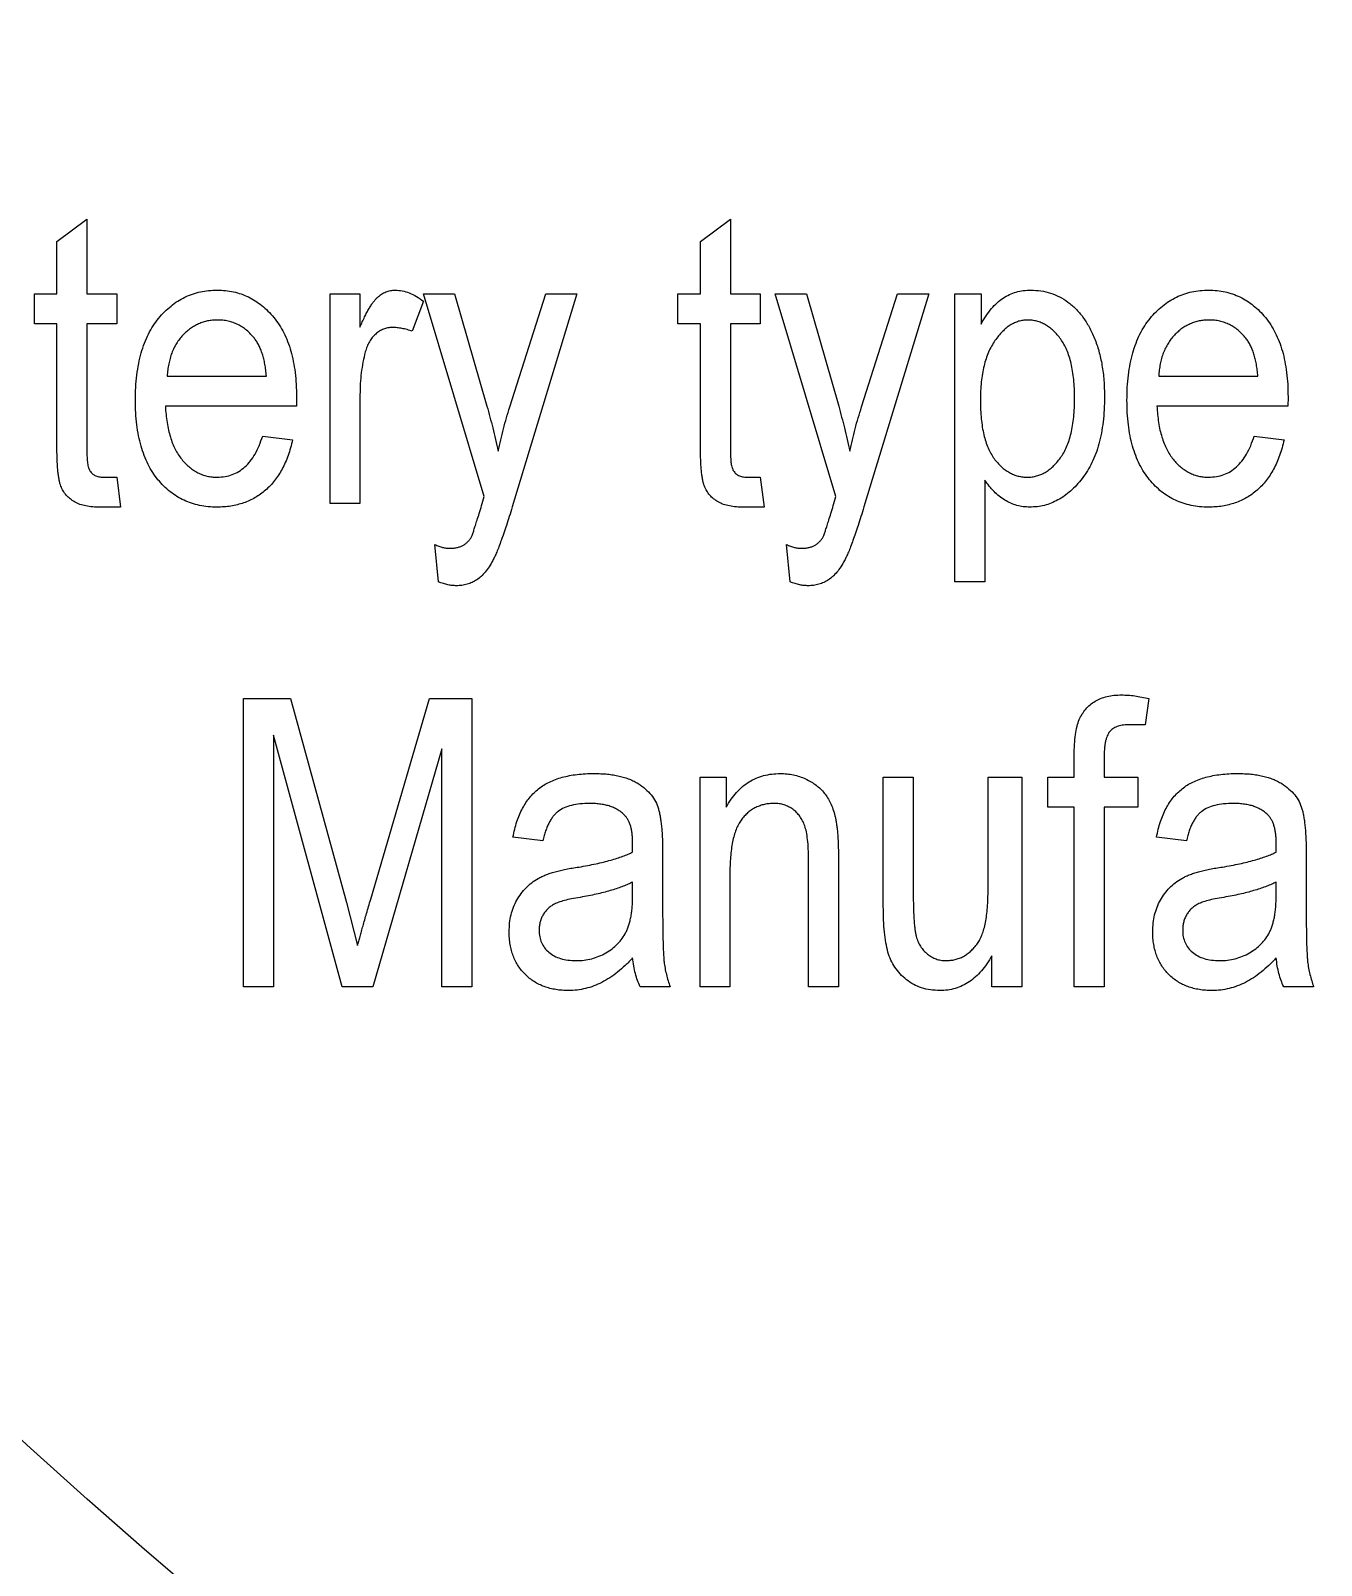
# Model space of a CAD drawing. Header units: millimetres. Extents: x -34 to 34, y -34 to 34.
# Drawn here: x -22.86 to -15.96, y -25.79 to -17.59 of the extents above; entities that cross this region are included whole.
import ezdxf

# ---------------------------------------------------------------- set-up
doc = ezdxf.new("R2010")
doc.units = ezdxf.units.MM

msp = doc.modelspace()

# ---------------------------------------------------------------- linework, layer by layer
at = {"color": 7, "linetype": 'Continuous', "lineweight": 25}
for p, q in [((-22.719, -18.7134), (-22.5589, -18.5934)), ((-22.5589, -18.5934), (-22.5589, -18.9936)), ((-19.2768, -18.7134), (-19.1167, -18.5934)), ((-19.1167, -18.5934), (-19.1167, -18.9936)), ((-22.719, -18.9936), (-22.719, -18.7134)), ((-19.2768, -18.9936), (-19.2768, -18.7134)), ((-22.8391, -19.1537), (-22.8391, -18.9936)), ((-22.8391, -18.9936), (-22.719, -18.9936)), ((-22.5589, -18.9936), (-22.3988, -18.9936)), ((-22.3988, -18.9936), (-22.3988, -19.1537)), ((-21.2581, -20.1143), (-21.2581, -18.9936)), ((-21.2581, -18.9936), (-21.098, -18.9936)), ((-21.098, -18.9936), (-21.098, -19.1725)), ((-20.7578, -19.0336), (-20.8178, -19.1937)), ((-20.4329, -20.0781), (-20.7578, -18.9936)), ((-20.7578, -18.9936), (-20.5914, -18.9936)), ((-20.5914, -18.9936), (-20.4185, -19.5946)), ((-20.2966, -19.5987), (-20.1036, -18.9936)), ((-19.9373, -18.9936), (-20.2834, -20.1334)), ((-20.1036, -18.9936), (-19.9373, -18.9936)), ((-19.3969, -19.1537), (-19.3969, -18.9936)), ((-19.3969, -18.9936), (-19.2768, -18.9936)), ((-19.1167, -18.9936), (-18.9566, -18.9936)), ((-18.9566, -18.9936), (-18.9566, -19.1537)), ((-18.5517, -20.0781), (-18.8766, -18.9936)), ((-18.8766, -18.9936), (-18.7102, -18.9936)), ((-18.7102, -18.9936), (-18.5373, -19.5946)), ((-18.4153, -19.5987), (-18.2224, -18.9936)), ((-18.056, -18.9936), (-18.4022, -20.1334)), ((-18.2224, -18.9936), (-18.056, -18.9936)), ((-17.916, -20.5346), (-17.916, -18.9936)), ((-17.916, -18.9936), (-17.7759, -18.9936)), ((-17.7759, -18.9936), (-17.7759, -19.1553)), ((-22.719, -19.1537), (-22.8391, -19.1537)), ((-22.719, -19.7938), (-22.719, -19.1537)), ((-22.3988, -19.1537), (-22.5589, -19.1537)), ((-22.5589, -19.1537), (-22.5589, -19.8173)), ((-19.2768, -19.1537), (-19.3969, -19.1537)), ((-19.2768, -19.7938), (-19.2768, -19.1537)), ((-18.9566, -19.1537), (-19.1167, -19.1537)), ((-19.1167, -19.1537), (-19.1167, -19.8173)), ((-22.129, -19.4339), (-21.5983, -19.4339)), ((-16.8256, -19.4339), (-16.2949, -19.4339)), ((-21.4382, -19.594), (-22.1387, -19.594)), ((-21.4373, -19.5446), (-21.4382, -19.594)), ((-21.098, -19.5333), (-21.098, -20.1143)), ((-16.1348, -19.594), (-16.8353, -19.594)), ((-16.1339, -19.5446), (-16.1348, -19.594)), ((-21.6183, -19.7541), (-21.4582, -19.7741)), ((-16.3149, -19.7541), (-16.1548, -19.7741)), ((-22.4686, -19.9742), (-22.3988, -19.9742)), ((-22.3988, -19.9742), (-22.3788, -20.1344)), ((-19.0264, -19.9742), (-18.9566, -19.9742)), ((-18.9566, -19.9742), (-18.9366, -20.1344)), ((-17.7559, -19.9893), (-17.7559, -20.5346)), ((-22.3788, -20.1344), (-22.4973, -20.1344)), ((-21.098, -20.1143), (-21.2581, -20.1143)), ((-18.9366, -20.1344), (-19.0551, -20.1344)), ((-20.6777, -20.5346), (-20.6977, -20.3345)), ((-18.7965, -20.5346), (-18.8165, -20.3345)), ((-17.7559, -20.5346), (-17.916, -20.5346)), ((-21.7207, -22.6995), (-21.7207, -21.1585)), ((-21.7207, -21.1585), (-21.4702, -21.1585)), ((-21.4702, -21.1585), (-21.1703, -22.2495)), ((-21.0405, -22.2308), (-20.7266, -21.1585)), ((-20.7266, -21.1585), (-20.4999, -21.1585)), ((-20.4999, -21.1585), (-20.4999, -22.6995)), ((-16.8775, -21.1585), (-16.8988, -21.2986)), ((-16.8988, -21.2986), (-16.9895, -21.2986)), ((-21.1938, -22.6995), (-21.5606, -21.3546)), ((-21.5606, -21.3546), (-21.5606, -22.6995)), ((-20.66, -21.4274), (-21.0299, -22.6995)), ((-20.66, -22.6995), (-20.66, -21.4274)), ((-17.2778, -21.5788), (-17.2778, -21.4628)), ((-17.1177, -21.4747), (-17.1177, -21.5788)), ((-19.2791, -22.6995), (-19.2791, -21.5788)), ((-19.2791, -21.5788), (-19.139, -21.5788)), ((-19.139, -21.5788), (-19.139, -21.7389)), ((-18.2985, -22.2699), (-18.2985, -21.5788)), ((-18.2985, -21.5788), (-18.1384, -21.5788)), ((-18.1384, -21.5788), (-18.1384, -22.1992)), ((-17.7381, -22.1782), (-17.7381, -21.5788)), ((-17.7381, -21.5788), (-17.558, -21.5788)), ((-17.558, -21.5788), (-17.558, -22.6995)), ((-17.4179, -21.7389), (-17.4179, -21.5788)), ((-17.4179, -21.5788), (-17.2778, -21.5788)), ((-17.1177, -21.5788), (-16.9376, -21.5788)), ((-16.9376, -21.5788), (-16.9376, -21.7389)), ((-17.2778, -21.7389), (-17.4179, -21.7389)), ((-17.2778, -22.6995), (-17.2778, -21.7389)), ((-16.9376, -21.7389), (-17.1177, -21.7389)), ((-17.1177, -21.7389), (-17.1177, -22.6995)), ((-20.1196, -21.919), (-20.2797, -21.899)), ((-16.6774, -21.919), (-16.8375, -21.899)), ((-19.6393, -21.9791), (-19.6393, -21.9334)), ((-19.4792, -21.98), (-19.4792, -22.232)), ((-16.1971, -21.9791), (-16.1971, -21.9334)), ((-16.037, -21.98), (-16.037, -22.232)), ((-18.6987, -22.6995), (-18.6987, -22.0185)), ((-18.5386, -22.0134), (-18.5386, -22.6995)), ((-19.6393, -22.2058), (-19.6393, -22.1392)), ((-19.119, -22.0879), (-19.119, -22.6995)), ((-16.1971, -22.2058), (-16.1971, -22.1392)), ((-21.1703, -22.2495), (-21.1103, -22.4778)), ((-17.7181, -22.6995), (-17.7181, -22.5332)), ((-21.5606, -22.6995), (-21.7207, -22.6995)), ((-21.0299, -22.6995), (-21.1938, -22.6995)), ((-20.4999, -22.6995), (-20.66, -22.6995)), ((-19.4392, -22.6995), (-19.5993, -22.6995)), ((-19.119, -22.6995), (-19.2791, -22.6995)), ((-18.5386, -22.6995), (-18.6987, -22.6995)), ((-17.558, -22.6995), (-17.7181, -22.6995)), ((-17.1177, -22.6995), (-17.2778, -22.6995)), ((-15.997, -22.6995), (-16.1571, -22.6995))]:
    msp.add_line(p, q, dxfattribs=at)
at = {"color": 7, "linetype": 'Continuous'}
msp.add_circle((0, 0), 34, dxfattribs=at)
at = {"color": 7, "linetype": 'Continuous', "lineweight": 25}
for points, knots in [([(-22.2988, -19.5634), (-22.2985, -19.5401), (-22.2979, -19.4949), (-22.2918, -19.4292), (-22.2822, -19.3677), (-22.269, -19.3105), (-22.2513, -19.2577), (-22.2302, -19.209), (-22.2051, -19.1645), (-22.176, -19.1245), (-22.1437, -19.0892), (-22.1095, -19.0584), (-22.0733, -19.032), (-22.0348, -19.0108), (-21.9942, -18.9939), (-21.9516, -18.9821), (-21.9069, -18.9752), (-21.8764, -18.9741), (-21.861, -18.9736)], [0, 0, 0, 0, 0.084514, 0.164397, 0.239575, 0.310424, 0.377514, 0.441638, 0.503055, 0.562996, 0.620921, 0.676452, 0.730182, 0.783428, 0.835913, 0.88941, 0.943848, 1, 1, 1, 1]), ([(-21.861, -18.9736), (-21.8462, -18.974), (-21.817, -18.9747), (-21.7741, -18.9818), (-21.7333, -18.9935), (-21.6942, -19.0095), (-21.657, -19.0302), (-21.6222, -19.056), (-21.5889, -19.0858), (-21.5576, -19.1202), (-21.5292, -19.1589), (-21.5043, -19.202), (-21.4839, -19.2493), (-21.4665, -19.3004), (-21.4537, -19.3558), (-21.4438, -19.4151), (-21.4383, -19.4785), (-21.4376, -19.5222), (-21.4373, -19.5446)], [0, 0, 0, 0, 0.05571, 0.1096942, 0.1626575, 0.2151959, 0.2681752, 0.3220198, 0.377796, 0.4360484, 0.496318, 0.558287, 0.6225024, 0.6899117, 0.7608135, 0.8358625, 0.9157198, 1, 1, 1, 1]), ([(-21.098, -19.1725), (-21.0939, -19.1629), (-21.086, -19.1443), (-21.0734, -19.1182), (-21.0617, -19.0942), (-21.0497, -19.073), (-21.0383, -19.0542), (-21.0269, -19.038), (-21.0159, -19.0244), (-21.0018, -19.0098), (-20.9834, -18.9954), (-20.9599, -18.9826), (-20.9347, -18.9751), (-20.9175, -18.9741), (-20.9088, -18.9736)], [0, 0, 0, 0, 0.107464, 0.207128, 0.29815, 0.381595, 0.457107, 0.523978, 0.584878, 0.637149, 0.732511, 0.823565, 0.910677, 1, 1, 1, 1]), ([(-20.9088, -18.9736), (-20.8963, -18.9743), (-20.8708, -18.9759), (-20.8327, -18.9881), (-20.7941, -19.0069), (-20.7702, -19.0245), (-20.7578, -19.0336)], [0, 0, 0, 0, 0.226109, 0.462956, 0.719978, 1, 1, 1, 1]), ([(-17.7759, -19.1553), (-17.7671, -19.1402), (-17.7503, -19.1113), (-17.7215, -19.0729), (-17.6911, -19.0412), (-17.659, -19.0158), (-17.6247, -18.9969), (-17.5883, -18.9831), (-17.5493, -18.9753), (-17.5225, -18.9742), (-17.5088, -18.9736)], [0, 0, 0, 0, 0.153442, 0.293513, 0.421223, 0.538768, 0.652023, 0.764571, 0.87963, 1, 1, 1, 1]), ([(-17.5088, -18.9736), (-17.4909, -18.9744), (-17.4557, -18.9759), (-17.4042, -18.9883), (-17.3556, -19.0085), (-17.3178, -19.0318), (-17.2892, -19.0541), (-17.2685, -19.0732), (-17.2492, -19.0946), (-17.2309, -19.1179), (-17.2137, -19.1433), (-17.1975, -19.1708), (-17.1825, -19.2003), (-17.1639, -19.2431), (-17.1441, -19.3011), (-17.1273, -19.3764), (-17.1173, -19.4583), (-17.1161, -19.5152), (-17.1154, -19.5446)], [0, 0, 0, 0, 0.069267, 0.136475, 0.203833, 0.272551, 0.307941, 0.34424, 0.381408, 0.419383, 0.458929, 0.500214, 0.542844, 0.587341, 0.680839, 0.779805, 0.886013, 1, 1, 1, 1]), ([(-16.9954, -19.5634), (-16.9951, -19.5401), (-16.9944, -19.4949), (-16.9884, -19.4292), (-16.9788, -19.3677), (-16.9655, -19.3105), (-16.9479, -19.2577), (-16.9268, -19.209), (-16.9016, -19.1645), (-16.8726, -19.1245), (-16.8403, -19.0892), (-16.8061, -19.0584), (-16.7699, -19.032), (-16.7313, -19.0108), (-16.6908, -18.9939), (-16.6482, -18.9821), (-16.6035, -18.9752), (-16.573, -18.9741), (-16.5576, -18.9736)], [0, 0, 0, 0, 0.084514, 0.164397, 0.239575, 0.310424, 0.377514, 0.441638, 0.503055, 0.562996, 0.620921, 0.676452, 0.730182, 0.783428, 0.835913, 0.88941, 0.943848, 1, 1, 1, 1]), ([(-16.5576, -18.9736), (-16.5428, -18.974), (-16.5136, -18.9747), (-16.4707, -18.9818), (-16.4299, -18.9935), (-16.3908, -19.0095), (-16.3536, -19.0302), (-16.3188, -19.056), (-16.2854, -19.0858), (-16.2542, -19.1202), (-16.2257, -19.1589), (-16.2009, -19.202), (-16.1804, -19.2493), (-16.1631, -19.3004), (-16.1503, -19.3558), (-16.1404, -19.4151), (-16.1349, -19.4785), (-16.1342, -19.5222), (-16.1339, -19.5446)], [0, 0, 0, 0, 0.05571, 0.109694, 0.162658, 0.215196, 0.268175, 0.32202, 0.377796, 0.436048, 0.496318, 0.558287, 0.622502, 0.689912, 0.760814, 0.835862, 0.91572, 1, 1, 1, 1]), ([(-21.8604, -19.1337), (-21.8692, -19.134), (-21.8867, -19.1344), (-21.9125, -19.1381), (-21.9371, -19.145), (-21.961, -19.1535), (-21.9835, -19.1654), (-22.0054, -19.1791), (-22.026, -19.1959), (-22.0456, -19.2148), (-22.0637, -19.2359), (-22.0794, -19.2591), (-22.0932, -19.2837), (-22.1049, -19.3103), (-22.1142, -19.3387), (-22.1212, -19.369), (-22.1268, -19.4008), (-22.1282, -19.4227), (-22.129, -19.4339)], [0, 0, 0, 0, 0.059496, 0.117439, 0.173917, 0.230546, 0.287144, 0.344361, 0.403544, 0.464857, 0.527346, 0.58921, 0.652435, 0.71661, 0.783604, 0.852624, 0.924924, 1, 1, 1, 1]), ([(-21.6627, -19.2313), (-21.6693, -19.2235), (-21.6821, -19.2084), (-21.7033, -19.1881), (-21.7265, -19.1716), (-21.7506, -19.1576), (-21.7762, -19.147), (-21.8029, -19.1389), (-21.8313, -19.1347), (-21.8506, -19.134), (-21.8604, -19.1337)], [0, 0, 0, 0, 0.132804, 0.260544, 0.383948, 0.505265, 0.625434, 0.746635, 0.871231, 1, 1, 1, 1]), ([(-20.9263, -19.1737), (-20.9342, -19.1741), (-20.9498, -19.1749), (-20.9725, -19.1821), (-20.9944, -19.1926), (-21.0144, -19.2082), (-21.0329, -19.227), (-21.0481, -19.2498), (-21.0609, -19.2757), (-21.0666, -19.2946), (-21.0695, -19.3044)], [0, 0, 0, 0, 0.112848, 0.223771, 0.33901, 0.460958, 0.585978, 0.716454, 0.853137, 1, 1, 1, 1]), ([(-20.8178, -19.1937), (-20.8271, -19.1907), (-20.8451, -19.1847), (-20.8725, -19.1784), (-20.8995, -19.1745), (-20.9175, -19.174), (-20.9263, -19.1737)], [0, 0, 0, 0, 0.2631914, 0.5150109, 0.7599583, 1, 1, 1, 1]), ([(-17.5285, -19.1337), (-17.5364, -19.134), (-17.5522, -19.1345), (-17.5753, -19.1402), (-17.598, -19.1486), (-17.6198, -19.1612), (-17.6417, -19.1763), (-17.6621, -19.1959), (-17.6827, -19.2181), (-17.7022, -19.244), (-17.7204, -19.2731), (-17.7363, -19.3054), (-17.7497, -19.3409), (-17.7606, -19.3795), (-17.769, -19.4212), (-17.7748, -19.4659), (-17.7787, -19.5137), (-17.7791, -19.5467), (-17.7793, -19.5637)], [0, 0, 0, 0, 0.042928, 0.086292, 0.129673, 0.175437, 0.22377, 0.275097, 0.330072, 0.389583, 0.452179, 0.517819, 0.586869, 0.659905, 0.737412, 0.819232, 0.906881, 1, 1, 1, 1]), ([(-17.2755, -19.5515), (-17.2758, -19.5343), (-17.2762, -19.5011), (-17.2798, -19.453), (-17.2852, -19.4082), (-17.2933, -19.367), (-17.3035, -19.3291), (-17.3164, -19.2949), (-17.3312, -19.2638), (-17.3486, -19.2364), (-17.3674, -19.2123), (-17.3873, -19.1912), (-17.4085, -19.1736), (-17.4305, -19.159), (-17.4535, -19.1476), (-17.4775, -19.1393), (-17.5027, -19.1346), (-17.5198, -19.134), (-17.5285, -19.1337)], [0, 0, 0, 0, 0.094933, 0.183162, 0.266062, 0.343445, 0.415028, 0.482012, 0.545294, 0.604496, 0.660643, 0.713937, 0.764162, 0.81234, 0.859156, 0.905357, 0.952174, 1, 1, 1, 1]), ([(-16.557, -19.1337), (-16.5658, -19.134), (-16.5833, -19.1344), (-16.6091, -19.1381), (-16.6337, -19.145), (-16.6576, -19.1535), (-16.6801, -19.1654), (-16.702, -19.1791), (-16.7226, -19.1959), (-16.7422, -19.2148), (-16.7603, -19.2359), (-16.776, -19.2591), (-16.7898, -19.2837), (-16.8015, -19.3103), (-16.8107, -19.3387), (-16.8178, -19.369), (-16.8234, -19.4008), (-16.8248, -19.4227), (-16.8256, -19.4339)], [0, 0, 0, 0, 0.059496, 0.117439, 0.173917, 0.230546, 0.287144, 0.344361, 0.403544, 0.464857, 0.527346, 0.58921, 0.652435, 0.71661, 0.783604, 0.852624, 0.924924, 1, 1, 1, 1]), ([(-16.3593, -19.2313), (-16.3659, -19.2235), (-16.3787, -19.2084), (-16.3999, -19.1881), (-16.4231, -19.1716), (-16.4472, -19.1576), (-16.4728, -19.147), (-16.4995, -19.1389), (-16.5278, -19.1347), (-16.5471, -19.134), (-16.557, -19.1337)], [0, 0, 0, 0, 0.132804, 0.260544, 0.383948, 0.505265, 0.625434, 0.746635, 0.871231, 1, 1, 1, 1]), ([(-21.5983, -19.4339), (-21.5994, -19.4229), (-21.6014, -19.4017), (-21.6062, -19.3709), (-21.6118, -19.3422), (-21.6195, -19.3158), (-21.6281, -19.2914), (-21.6383, -19.2693), (-21.6493, -19.2491), (-21.6583, -19.2371), (-21.6627, -19.2313)], [0, 0, 0, 0, 0.153117, 0.296903, 0.433148, 0.55985, 0.680043, 0.79167, 0.898167, 1, 1, 1, 1]), ([(-16.2949, -19.4339), (-16.2959, -19.4229), (-16.2979, -19.4017), (-16.3028, -19.3709), (-16.3084, -19.3422), (-16.3161, -19.3158), (-16.3246, -19.2914), (-16.3349, -19.2693), (-16.3459, -19.2491), (-16.3549, -19.2371), (-16.3593, -19.2313)], [0, 0, 0, 0, 0.153117, 0.296903, 0.433148, 0.55985, 0.680043, 0.79167, 0.898167, 1, 1, 1, 1]), ([(-21.0695, -19.3044), (-21.074, -19.3226), (-21.083, -19.3593), (-21.0914, -19.4159), (-21.0969, -19.474), (-21.0976, -19.5134), (-21.098, -19.5333)], [0, 0, 0, 0, 0.242734, 0.489053, 0.741607, 1, 1, 1, 1]), ([(-21.8626, -20.1344), (-21.8784, -20.134), (-21.9096, -20.1332), (-21.9552, -20.1261), (-21.9985, -20.1148), (-22.0393, -20.0981), (-22.0779, -20.0775), (-22.1143, -20.0522), (-22.148, -20.022), (-22.1794, -19.9876), (-22.2076, -19.9487), (-22.2319, -19.9055), (-22.253, -19.8585), (-22.2697, -19.8072), (-22.2828, -19.7519), (-22.2921, -19.6927), (-22.2978, -19.6293), (-22.2984, -19.5858), (-22.2988, -19.5634)], [0, 0, 0, 0, 0.0587342, 0.1153448, 0.1704941, 0.2241815, 0.2780627, 0.3321372, 0.3879138, 0.4452969, 0.5044393, 0.5652916, 0.6287049, 0.6949858, 0.7648294, 0.8386967, 0.9169777, 1, 1, 1, 1]), ([(-22.1387, -19.594), (-22.1377, -19.6092), (-22.1359, -19.6389), (-22.13, -19.6817), (-22.1229, -19.7218), (-22.1127, -19.7589), (-22.1009, -19.7931), (-22.0868, -19.8246), (-22.0707, -19.8532), (-22.052, -19.8785), (-22.0321, -19.9011), (-22.0108, -19.9206), (-21.9884, -19.937), (-21.9652, -19.9505), (-21.9409, -19.9614), (-21.9155, -19.9688), (-21.8889, -19.9733), (-21.8708, -19.9739), (-21.8616, -19.9742)], [0, 0, 0, 0, 0.087615, 0.170302, 0.248233, 0.321396, 0.390473, 0.456094, 0.518813, 0.578779, 0.636426, 0.691492, 0.744156, 0.795371, 0.845741, 0.896295, 0.947255, 1, 1, 1, 1]), ([(-20.4185, -19.5946), (-20.4079, -19.6333), (-20.386, -19.713), (-20.368, -19.7936), (-20.3588, -19.8351)], [0, 0, 0, 0, 0.485758, 1, 1, 1, 1]), ([(-20.3588, -19.8351), (-20.3498, -19.795), (-20.3319, -19.7155), (-20.3083, -19.6374), (-20.2966, -19.5987)], [0, 0, 0, 0, 0.503415, 1, 1, 1, 1]), ([(-18.5373, -19.5946), (-18.5267, -19.6333), (-18.5048, -19.713), (-18.4868, -19.7936), (-18.4776, -19.8351)], [0, 0, 0, 0, 0.485758, 1, 1, 1, 1]), ([(-18.4776, -19.8351), (-18.4686, -19.795), (-18.4507, -19.7155), (-18.4271, -19.6374), (-18.4153, -19.5987)], [0, 0, 0, 0, 0.503415, 1, 1, 1, 1]), ([(-17.7793, -19.5637), (-17.7791, -19.5807), (-17.7786, -19.6136), (-17.7751, -19.6611), (-17.7697, -19.7054), (-17.7615, -19.7461), (-17.7514, -19.7834), (-17.7388, -19.8172), (-17.7239, -19.8476), (-17.7066, -19.8745), (-17.6874, -19.8977), (-17.6678, -19.9185), (-17.6466, -19.9353), (-17.6247, -19.9496), (-17.6017, -19.9607), (-17.5777, -19.9685), (-17.5528, -19.9734), (-17.5358, -19.974), (-17.5273, -19.9742)], [0, 0, 0, 0, 0.094942, 0.183682, 0.266452, 0.343649, 0.415557, 0.482074, 0.545093, 0.604046, 0.660339, 0.713049, 0.763156, 0.811613, 0.858753, 0.90534, 0.952163, 1, 1, 1, 1]), ([(-17.5273, -19.9742), (-17.519, -19.974), (-17.5026, -19.9735), (-17.4787, -19.968), (-17.4551, -19.9604), (-17.4328, -19.9485), (-17.4108, -19.9341), (-17.3902, -19.916), (-17.3702, -19.8949), (-17.3507, -19.8709), (-17.3327, -19.8433), (-17.3176, -19.8118), (-17.3044, -19.777), (-17.294, -19.7386), (-17.2855, -19.6968), (-17.2797, -19.6515), (-17.2763, -19.6026), (-17.2758, -19.5689), (-17.2755, -19.5515)], [0, 0, 0, 0, 0.045377, 0.089899, 0.134674, 0.181079, 0.228616, 0.278607, 0.331721, 0.388391, 0.448495, 0.512331, 0.580364, 0.652965, 0.730761, 0.814592, 0.904241, 1, 1, 1, 1]), ([(-17.1154, -19.5446), (-17.1158, -19.5675), (-17.1164, -19.6121), (-17.1221, -19.677), (-17.1315, -19.7378), (-17.144, -19.7947), (-17.161, -19.8474), (-17.1817, -19.896), (-17.2056, -19.941), (-17.234, -19.9809), (-17.264, -20.017), (-17.2962, -20.0481), (-17.3291, -20.0749), (-17.3639, -20.0965), (-17.3997, -20.1135), (-17.437, -20.1254), (-17.4756, -20.1329), (-17.5018, -20.1339), (-17.5151, -20.1344)], [0, 0, 0, 0, 0.086891, 0.168925, 0.246428, 0.319699, 0.38937, 0.455882, 0.519657, 0.581758, 0.641156, 0.697276, 0.750919, 0.801641, 0.851801, 0.900744, 0.94976, 1, 1, 1, 1]), ([(-16.5591, -20.1344), (-16.575, -20.134), (-16.6062, -20.1332), (-16.6518, -20.1261), (-16.6951, -20.1148), (-16.7359, -20.0981), (-16.7745, -20.0775), (-16.8109, -20.0522), (-16.8446, -20.022), (-16.876, -19.9876), (-16.9042, -19.9487), (-16.9285, -19.9055), (-16.9496, -19.8585), (-16.9663, -19.8072), (-16.9794, -19.7519), (-16.9887, -19.6927), (-16.9944, -19.6293), (-16.995, -19.5858), (-16.9954, -19.5634)], [0, 0, 0, 0, 0.0587342, 0.1153448, 0.1704941, 0.2241815, 0.2780627, 0.3321372, 0.3879138, 0.4452969, 0.5044393, 0.5652916, 0.6287049, 0.6949858, 0.7648294, 0.8386967, 0.9169777, 1, 1, 1, 1]), ([(-16.8353, -19.594), (-16.8343, -19.6092), (-16.8324, -19.6389), (-16.8266, -19.6817), (-16.8195, -19.7218), (-16.8092, -19.7589), (-16.7975, -19.7931), (-16.7834, -19.8246), (-16.7673, -19.8532), (-16.7486, -19.8785), (-16.7287, -19.9011), (-16.7074, -19.9206), (-16.685, -19.937), (-16.6617, -19.9505), (-16.6375, -19.9614), (-16.612, -19.9688), (-16.5855, -19.9733), (-16.5674, -19.9739), (-16.5582, -19.9742)], [0, 0, 0, 0, 0.087615, 0.170302, 0.248233, 0.321396, 0.390473, 0.456094, 0.518813, 0.578779, 0.636426, 0.691492, 0.744156, 0.795371, 0.845741, 0.896295, 0.947255, 1, 1, 1, 1]), ([(-21.4582, -19.7741), (-21.4617, -19.7886), (-21.4684, -19.8169), (-21.4817, -19.8574), (-21.4966, -19.8955), (-21.5138, -19.9306), (-21.533, -19.9629), (-21.5539, -19.9928), (-21.5771, -20.0199), (-21.6025, -20.0439), (-21.6295, -20.0653), (-21.6581, -20.0839), (-21.6884, -20.0995), (-21.7203, -20.112), (-21.7536, -20.1221), (-21.7885, -20.1294), (-21.825, -20.1333), (-21.8499, -20.134), (-21.8626, -20.1344)], [0, 0, 0, 0, 0.075174, 0.14731, 0.216045, 0.281929, 0.345137, 0.40652, 0.466426, 0.525438, 0.583328, 0.640593, 0.698215, 0.755575, 0.814041, 0.873896, 0.936055, 1, 1, 1, 1]), ([(-21.8616, -19.9742), (-21.8476, -19.9736), (-21.8202, -19.9724), (-21.7807, -19.9618), (-21.7447, -19.9442), (-21.712, -19.9197), (-21.683, -19.8881), (-21.6577, -19.8496), (-21.6353, -19.8046), (-21.6242, -19.7715), (-21.6183, -19.7541)], [0, 0, 0, 0, 0.118665, 0.231916, 0.342835, 0.456337, 0.575618, 0.704131, 0.845043, 1, 1, 1, 1]), ([(-16.1548, -19.7741), (-16.1583, -19.7886), (-16.165, -19.8169), (-16.1783, -19.8574), (-16.1932, -19.8955), (-16.2104, -19.9306), (-16.2296, -19.9629), (-16.2505, -19.9928), (-16.2737, -20.0199), (-16.2991, -20.0439), (-16.3261, -20.0653), (-16.3547, -20.0839), (-16.385, -20.0995), (-16.4169, -20.112), (-16.4501, -20.1221), (-16.4851, -20.1294), (-16.5216, -20.1333), (-16.5465, -20.134), (-16.5591, -20.1344)], [0, 0, 0, 0, 0.075174, 0.14731, 0.216045, 0.281929, 0.345137, 0.40652, 0.466426, 0.525438, 0.583328, 0.640593, 0.698215, 0.755575, 0.814041, 0.873896, 0.936055, 1, 1, 1, 1]), ([(-16.5582, -19.9742), (-16.5442, -19.9736), (-16.5167, -19.9724), (-16.4773, -19.9618), (-16.4413, -19.9442), (-16.4086, -19.9197), (-16.3796, -19.8881), (-16.3543, -19.8496), (-16.3319, -19.8046), (-16.3208, -19.7715), (-16.3149, -19.7541)], [0, 0, 0, 0, 0.118665, 0.231916, 0.342835, 0.456337, 0.575618, 0.704131, 0.845043, 1, 1, 1, 1]), ([(-22.4973, -20.1344), (-22.5105, -20.1341), (-22.5357, -20.1336), (-22.5713, -20.127), (-22.6033, -20.1178), (-22.6309, -20.1034), (-22.6542, -20.0857), (-22.6741, -20.0652), (-22.6894, -20.0413), (-22.6995, -20.019), (-22.7051, -19.9983), (-22.7087, -19.9791), (-22.7123, -19.9566), (-22.7144, -19.9306), (-22.7169, -19.9013), (-22.7178, -19.8686), (-22.7189, -19.8324), (-22.719, -19.8071), (-22.719, -19.7938)], [0, 0, 0, 0, 0.082978, 0.158466, 0.227964, 0.292396, 0.353441, 0.412531, 0.471462, 0.531841, 0.565997, 0.606892, 0.654804, 0.709656, 0.771661, 0.840124, 0.916455, 1, 1, 1, 1]), ([(-22.5589, -19.8173), (-22.5588, -19.8313), (-22.5585, -19.8565), (-22.5561, -19.8902), (-22.5526, -19.9162), (-22.5472, -19.93), (-22.5449, -19.9358)], [0, 0, 0, 0, 0.349051, 0.631075, 0.845143, 1, 1, 1, 1]), ([(-19.0551, -20.1344), (-19.0683, -20.1341), (-19.0934, -20.1336), (-19.1291, -20.127), (-19.1611, -20.1178), (-19.1887, -20.1034), (-19.212, -20.0857), (-19.2319, -20.0652), (-19.2472, -20.0413), (-19.2573, -20.019), (-19.2629, -19.9983), (-19.2665, -19.9791), (-19.2701, -19.9566), (-19.2722, -19.9306), (-19.2747, -19.9013), (-19.2756, -19.8686), (-19.2767, -19.8324), (-19.2768, -19.8071), (-19.2768, -19.7938)], [0, 0, 0, 0, 0.082978, 0.158466, 0.227964, 0.292396, 0.353441, 0.412531, 0.471462, 0.531841, 0.565997, 0.606892, 0.654804, 0.709656, 0.771661, 0.840124, 0.916455, 1, 1, 1, 1]), ([(-19.1167, -19.8173), (-19.1166, -19.8313), (-19.1163, -19.8565), (-19.1139, -19.8902), (-19.1104, -19.9162), (-19.1049, -19.93), (-19.1027, -19.9358)], [0, 0, 0, 0, 0.349051, 0.631075, 0.845143, 1, 1, 1, 1]), ([(-22.5449, -19.9358), (-22.5411, -19.9417), (-22.5335, -19.9536), (-22.5153, -19.9657), (-22.4933, -19.973), (-22.4772, -19.9738), (-22.4686, -19.9742)], [0, 0, 0, 0, 0.23382, 0.463567, 0.713334, 1, 1, 1, 1]), ([(-19.1027, -19.9358), (-19.0989, -19.9417), (-19.0913, -19.9536), (-19.0731, -19.9657), (-19.0511, -19.973), (-19.035, -19.9738), (-19.0264, -19.9742)], [0, 0, 0, 0, 0.23382, 0.463567, 0.713334, 1, 1, 1, 1]), ([(-17.5151, -20.1344), (-17.5269, -20.1338), (-17.5502, -20.1328), (-17.5846, -20.1257), (-17.6176, -20.1137), (-17.6493, -20.097), (-17.6792, -20.076), (-17.7073, -20.0511), (-17.7331, -20.0221), (-17.7482, -20.0004), (-17.7559, -19.9893)], [0, 0, 0, 0, 0.12075, 0.238234, 0.357259, 0.478839, 0.603625, 0.730474, 0.861837, 1, 1, 1, 1]), ([(-20.5011, -20.2923), (-20.5002, -20.2903), (-20.4977, -20.2845), (-20.4934, -20.2728), (-20.4876, -20.255), (-20.4801, -20.2312), (-20.4707, -20.2014), (-20.4595, -20.1656), (-20.4466, -20.1239), (-20.4377, -20.094), (-20.4329, -20.0781)], [0, 0, 0, 0, 0.028671, 0.08369, 0.167252, 0.278096, 0.41665, 0.584242, 0.777803, 1, 1, 1, 1]), ([(-18.6198, -20.2923), (-18.619, -20.2903), (-18.6165, -20.2845), (-18.6122, -20.2728), (-18.6064, -20.255), (-18.5989, -20.2312), (-18.5895, -20.2014), (-18.5783, -20.1656), (-18.5654, -20.1239), (-18.5564, -20.094), (-18.5517, -20.0781)], [0, 0, 0, 0, 0.028671, 0.08369, 0.167252, 0.278096, 0.41665, 0.584242, 0.777803, 1, 1, 1, 1]), ([(-20.2834, -20.1334), (-20.2887, -20.1505), (-20.2989, -20.1833), (-20.3138, -20.2303), (-20.3281, -20.2727), (-20.3417, -20.3107), (-20.3541, -20.3443), (-20.3655, -20.3735), (-20.3766, -20.398), (-20.3894, -20.4245), (-20.4059, -20.4522), (-20.4262, -20.4812), (-20.4488, -20.5046), (-20.4723, -20.5234), (-20.4976, -20.5374), (-20.5242, -20.5476), (-20.5525, -20.5536), (-20.5719, -20.5543), (-20.5817, -20.5546)], [0, 0, 0, 0, 0.096733, 0.185437, 0.2663, 0.338626, 0.403493, 0.459866, 0.508018, 0.548824, 0.61876, 0.682075, 0.739835, 0.793582, 0.844513, 0.895141, 0.946949, 1, 1, 1, 1]), ([(-18.4022, -20.1334), (-18.4075, -20.1505), (-18.4176, -20.1833), (-18.4326, -20.2303), (-18.4469, -20.2727), (-18.4605, -20.3107), (-18.4728, -20.3443), (-18.4842, -20.3735), (-18.4953, -20.398), (-18.5082, -20.4245), (-18.5247, -20.4522), (-18.545, -20.4812), (-18.5676, -20.5046), (-18.5911, -20.5234), (-18.6164, -20.5374), (-18.643, -20.5476), (-18.6713, -20.5536), (-18.6907, -20.5543), (-18.7005, -20.5546)], [0, 0, 0, 0, 0.096733, 0.185437, 0.2663, 0.338626, 0.403493, 0.459866, 0.508018, 0.548824, 0.61876, 0.682075, 0.739835, 0.793582, 0.844513, 0.895141, 0.946949, 1, 1, 1, 1]), ([(-20.6977, -20.3345), (-20.6905, -20.3375), (-20.6767, -20.3433), (-20.6564, -20.3495), (-20.6377, -20.3537), (-20.6256, -20.3542), (-20.6199, -20.3545)], [0, 0, 0, 0, 0.291368, 0.5541954, 0.7868806, 1, 1, 1, 1]), ([(-20.6199, -20.3545), (-20.6129, -20.3543), (-20.5995, -20.354), (-20.5804, -20.3512), (-20.5632, -20.3466), (-20.5478, -20.3399), (-20.534, -20.3311), (-20.5216, -20.3201), (-20.5101, -20.3074), (-20.5041, -20.2974), (-20.5011, -20.2923)], [0, 0, 0, 0, 0.148129, 0.284317, 0.408101, 0.52382, 0.63901, 0.753287, 0.873796, 1, 1, 1, 1]), ([(-18.8165, -20.3345), (-18.8093, -20.3375), (-18.7955, -20.3433), (-18.7752, -20.3495), (-18.7565, -20.3537), (-18.7444, -20.3542), (-18.7387, -20.3545)], [0, 0, 0, 0, 0.291368, 0.5541954, 0.7868806, 1, 1, 1, 1]), ([(-18.7387, -20.3545), (-18.7317, -20.3543), (-18.7183, -20.354), (-18.6991, -20.3512), (-18.682, -20.3466), (-18.6666, -20.3399), (-18.6528, -20.3311), (-18.6404, -20.3201), (-18.6289, -20.3074), (-18.6229, -20.2974), (-18.6198, -20.2923)], [0, 0, 0, 0, 0.148129, 0.284317, 0.408101, 0.52382, 0.63901, 0.753287, 0.873796, 1, 1, 1, 1]), ([(-20.5817, -20.5546), (-20.589, -20.5544), (-20.6043, -20.5538), (-20.6277, -20.5498), (-20.6525, -20.5436), (-20.6691, -20.5377), (-20.6777, -20.5346)], [0, 0, 0, 0, 0.222474, 0.463479, 0.722056, 1, 1, 1, 1]), ([(-18.7005, -20.5546), (-18.7078, -20.5544), (-18.7231, -20.5538), (-18.7465, -20.5498), (-18.7713, -20.5436), (-18.7879, -20.5377), (-18.7965, -20.5346)], [0, 0, 0, 0, 0.222474, 0.463479, 0.722056, 1, 1, 1, 1]), ([(-17.2778, -21.4628), (-17.2774, -21.4428), (-17.2767, -21.4053), (-17.2721, -21.3529), (-17.2635, -21.3086), (-17.2518, -21.2713), (-17.2354, -21.2404), (-17.2165, -21.2134), (-17.1932, -21.1906), (-17.1663, -21.1717), (-17.1359, -21.1564), (-17.1016, -21.146), (-17.0637, -21.1397), (-17.0374, -21.1389), (-17.0236, -21.1385)], [0, 0, 0, 0, 0.1265, 0.236978, 0.331644, 0.411402, 0.482682, 0.551579, 0.6191, 0.687616, 0.758297, 0.833488, 0.912952, 1, 1, 1, 1]), ([(-17.0236, -21.1385), (-17.0122, -21.1388), (-16.9889, -21.1393), (-16.9531, -21.1433), (-16.9157, -21.1494), (-16.8904, -21.1554), (-16.8775, -21.1585)], [0, 0, 0, 0, 0.230853, 0.473466, 0.730948, 1, 1, 1, 1]), ([(-16.9895, -21.2986), (-17.0002, -21.299), (-17.0202, -21.2996), (-17.048, -21.3064), (-17.0709, -21.3181), (-17.0863, -21.3319), (-17.0953, -21.3458), (-17.1017, -21.358), (-17.1065, -21.3725), (-17.1105, -21.389), (-17.1141, -21.4074), (-17.1159, -21.428), (-17.1177, -21.4507), (-17.1177, -21.4664), (-17.1177, -21.4747)], [0, 0, 0, 0, 0.126159, 0.236891, 0.335684, 0.428238, 0.477178, 0.531261, 0.591358, 0.657498, 0.731555, 0.813452, 0.90251, 1, 1, 1, 1]), ([(-20.2797, -21.899), (-20.2767, -21.8847), (-20.2707, -21.8568), (-20.2593, -21.8166), (-20.2451, -21.7796), (-20.229, -21.7455), (-20.2107, -21.7145), (-20.1904, -21.6864), (-20.1673, -21.6618), (-20.1425, -21.6395), (-20.1149, -21.6202), (-20.0846, -21.6037), (-20.0513, -21.5901), (-20.0157, -21.5783), (-19.977, -21.5698), (-19.9357, -21.5631), (-19.8914, -21.5595), (-19.861, -21.559), (-19.8454, -21.5588)], [0, 0, 0, 0, 0.0716716, 0.1396575, 0.2040967, 0.2657188, 0.3238246, 0.3800588, 0.4349433, 0.4888007, 0.5430171, 0.5994176, 0.6575078, 0.7186634, 0.7830298, 0.8512299, 0.9234352, 1, 1, 1, 1]), ([(-19.8454, -21.5588), (-19.8332, -21.559), (-19.8095, -21.5593), (-19.775, -21.5619), (-19.7425, -21.5658), (-19.7119, -21.5717), (-19.6835, -21.5797), (-19.6568, -21.5885), (-19.6322, -21.5995), (-19.6032, -21.6164), (-19.5713, -21.64), (-19.5393, -21.6718), (-19.5159, -21.7078), (-19.503, -21.7405), (-19.4961, -21.7687), (-19.4914, -21.792), (-19.4877, -21.8179), (-19.4846, -21.8459), (-19.4822, -21.8763), (-19.4802, -21.9088), (-19.4794, -21.9436), (-19.4793, -21.9676), (-19.4792, -21.98)], [0, 0, 0, 0, 0.055824, 0.108429, 0.15842, 0.205566, 0.250578, 0.293416, 0.334193, 0.373299, 0.446944, 0.515076, 0.578842, 0.641994, 0.674963, 0.711445, 0.750973, 0.794165, 0.840588, 0.890275, 0.943238, 1, 1, 1, 1]), ([(-19.139, -21.7389), (-19.1305, -21.7245), (-19.114, -21.6967), (-19.0846, -21.6596), (-19.0522, -21.6284), (-19.0172, -21.6027), (-18.9793, -21.5827), (-18.9384, -21.5691), (-18.8949, -21.5603), (-18.865, -21.5593), (-18.8498, -21.5588)], [0, 0, 0, 0, 0.1396002, 0.2696963, 0.3940514, 0.5136611, 0.6316347, 0.7502744, 0.8726736, 1, 1, 1, 1]), ([(-18.8498, -21.5588), (-18.8377, -21.5592), (-18.8141, -21.5599), (-18.7794, -21.5653), (-18.7461, -21.5743), (-18.7146, -21.5873), (-18.6852, -21.6028), (-18.6581, -21.6202), (-18.6348, -21.6408), (-18.6136, -21.6632), (-18.5957, -21.6888), (-18.5798, -21.7173), (-18.5673, -21.7499), (-18.5585, -21.7793), (-18.5526, -21.8054), (-18.5491, -21.8278), (-18.5454, -21.8526), (-18.5433, -21.88), (-18.5408, -21.9098), (-18.5399, -21.9422), (-18.5387, -21.977), (-18.5387, -22.001), (-18.5386, -22.0134)], [0, 0, 0, 0, 0.057076, 0.112243, 0.166711, 0.220738, 0.273946, 0.324397, 0.373587, 0.421633, 0.470319, 0.521782, 0.576728, 0.63569, 0.667677, 0.703855, 0.743388, 0.787184, 0.834397, 0.885486, 0.941017, 1, 1, 1, 1]), ([(-16.8375, -21.899), (-16.8345, -21.8847), (-16.8285, -21.8568), (-16.8171, -21.8166), (-16.8029, -21.7796), (-16.7868, -21.7455), (-16.7684, -21.7145), (-16.7482, -21.6864), (-16.7251, -21.6618), (-16.7003, -21.6395), (-16.6727, -21.6202), (-16.6424, -21.6037), (-16.6091, -21.5901), (-16.5735, -21.5783), (-16.5347, -21.5698), (-16.4934, -21.5631), (-16.4492, -21.5595), (-16.4188, -21.559), (-16.4032, -21.5588)], [0, 0, 0, 0, 0.071672, 0.139658, 0.204097, 0.265719, 0.323825, 0.380059, 0.434943, 0.488801, 0.543017, 0.599418, 0.657508, 0.718663, 0.78303, 0.85123, 0.923435, 1, 1, 1, 1]), ([(-16.4032, -21.5588), (-16.391, -21.559), (-16.3673, -21.5593), (-16.3327, -21.5619), (-16.3002, -21.5658), (-16.2697, -21.5717), (-16.2413, -21.5797), (-16.2146, -21.5885), (-16.19, -21.5995), (-16.161, -21.6164), (-16.1291, -21.64), (-16.0971, -21.6718), (-16.0737, -21.7078), (-16.0608, -21.7405), (-16.0539, -21.7687), (-16.0492, -21.792), (-16.0455, -21.8179), (-16.0424, -21.8459), (-16.04, -21.8763), (-16.038, -21.9088), (-16.0372, -21.9436), (-16.0371, -21.9676), (-16.037, -21.98)], [0, 0, 0, 0, 0.055824, 0.108429, 0.15842, 0.205566, 0.250578, 0.293416, 0.334193, 0.373299, 0.446944, 0.515076, 0.578842, 0.641994, 0.674963, 0.711445, 0.750973, 0.794165, 0.840588, 0.890275, 0.943238, 1, 1, 1, 1]), ([(-19.8679, -21.7189), (-19.8857, -21.7192), (-19.9189, -21.7198), (-19.9653, -21.7282), (-20.0049, -21.7407), (-20.0329, -21.7567), (-20.0514, -21.7727), (-20.0642, -21.7867), (-20.0757, -21.8032), (-20.0864, -21.8219), (-20.0964, -21.8427), (-20.105, -21.8662), (-20.1133, -21.8916), (-20.1175, -21.9097), (-20.1196, -21.919)], [0, 0, 0, 0, 0.1482586, 0.2774468, 0.3923224, 0.4942203, 0.5436381, 0.5966708, 0.6522673, 0.7115884, 0.7762706, 0.8451957, 0.9201345, 1, 1, 1, 1]), ([(-19.6822, -21.782), (-19.6874, -21.777), (-19.6979, -21.7668), (-19.7163, -21.754), (-19.7367, -21.7431), (-19.759, -21.734), (-19.7833, -21.727), (-19.8097, -21.7226), (-19.8381, -21.7193), (-19.8578, -21.719), (-19.8679, -21.7189)], [0, 0, 0, 0, 0.107542, 0.217679, 0.332152, 0.451075, 0.575251, 0.707563, 0.849518, 1, 1, 1, 1]), ([(-18.8829, -21.7189), (-18.8917, -21.7191), (-18.9089, -21.7195), (-18.934, -21.7237), (-18.9577, -21.7303), (-18.98, -21.7394), (-19.0012, -21.7509), (-19.0206, -21.7656), (-19.0389, -21.7825), (-19.0555, -21.8025), (-19.0709, -21.8253), (-19.0838, -21.852), (-19.0947, -21.8823), (-19.1038, -21.9162), (-19.1105, -21.9539), (-19.1154, -21.9952), (-19.1186, -22.0403), (-19.1189, -22.0716), (-19.119, -22.0879)], [0, 0, 0, 0, 0.053032, 0.104144, 0.15326, 0.201625, 0.249892, 0.298577, 0.348552, 0.40047, 0.45504, 0.51483, 0.579268, 0.649788, 0.726724, 0.810576, 0.901604, 1, 1, 1, 1]), ([(-18.6987, -22.0185), (-18.6989, -21.9993), (-18.6993, -21.9636), (-18.7028, -21.9141), (-18.7092, -21.873), (-18.7178, -21.8391), (-18.7298, -21.8114), (-18.7442, -21.7874), (-18.762, -21.7669), (-18.7824, -21.7497), (-18.8049, -21.7358), (-18.8294, -21.726), (-18.8556, -21.7198), (-18.8737, -21.7192), (-18.8829, -21.7189)], [0, 0, 0, 0, 0.1442167, 0.2683822, 0.3723446, 0.456741, 0.530103, 0.5990465, 0.6662766, 0.7329978, 0.7991182, 0.8641618, 0.930883, 1, 1, 1, 1]), ([(-16.4257, -21.7189), (-16.4435, -21.7192), (-16.4767, -21.7198), (-16.5231, -21.7282), (-16.5627, -21.7407), (-16.5906, -21.7567), (-16.6092, -21.7727), (-16.622, -21.7867), (-16.6335, -21.8032), (-16.6442, -21.8219), (-16.6542, -21.8427), (-16.6628, -21.8662), (-16.6711, -21.8916), (-16.6753, -21.9097), (-16.6774, -21.919)], [0, 0, 0, 0, 0.148259, 0.277447, 0.392322, 0.49422, 0.543638, 0.596671, 0.652267, 0.711588, 0.776271, 0.845196, 0.920134, 1, 1, 1, 1]), ([(-16.24, -21.782), (-16.2451, -21.777), (-16.2556, -21.7668), (-16.2741, -21.754), (-16.2945, -21.7431), (-16.3167, -21.734), (-16.3411, -21.727), (-16.3675, -21.7226), (-16.3959, -21.7193), (-16.4156, -21.719), (-16.4257, -21.7189)], [0, 0, 0, 0, 0.107542, 0.217679, 0.332152, 0.451075, 0.575251, 0.707563, 0.849518, 1, 1, 1, 1]), ([(-19.6393, -21.9334), (-19.6394, -21.9247), (-19.6395, -21.9081), (-19.642, -21.8842), (-19.6448, -21.8622), (-19.6494, -21.8422), (-19.6559, -21.8243), (-19.6629, -21.8081), (-19.6716, -21.7939), (-19.6787, -21.7859), (-19.6822, -21.782)], [0, 0, 0, 0, 0.161267, 0.309516, 0.446865, 0.574548, 0.691884, 0.800555, 0.903503, 1, 1, 1, 1]), ([(-16.1971, -21.9334), (-16.1972, -21.9247), (-16.1973, -21.9081), (-16.1998, -21.8842), (-16.2026, -21.8622), (-16.2072, -21.8422), (-16.2136, -21.8243), (-16.2207, -21.8081), (-16.2294, -21.7939), (-16.2365, -21.7859), (-16.24, -21.782)], [0, 0, 0, 0, 0.161267, 0.309516, 0.446865, 0.574548, 0.691884, 0.800555, 0.903503, 1, 1, 1, 1]), ([(-19.927, -22.0591), (-19.9111, -22.0564), (-19.8805, -22.0511), (-19.8364, -22.0419), (-19.7955, -22.0327), (-19.758, -22.0226), (-19.7235, -22.0127), (-19.6925, -22.0021), (-19.6644, -21.9914), (-19.6474, -21.983), (-19.6393, -21.9791)], [0, 0, 0, 0, 0.161132, 0.311379, 0.450631, 0.581265, 0.699834, 0.810076, 0.909893, 1, 1, 1, 1]), ([(-16.4848, -22.0591), (-16.4689, -22.0564), (-16.4383, -22.0511), (-16.3942, -22.0419), (-16.3533, -22.0327), (-16.3158, -22.0226), (-16.2813, -22.0127), (-16.2503, -22.0021), (-16.2222, -21.9914), (-16.2052, -21.983), (-16.1971, -21.9791)], [0, 0, 0, 0, 0.161132, 0.311379, 0.450631, 0.581265, 0.699834, 0.810076, 0.909893, 1, 1, 1, 1]), ([(-20.2997, -22.405), (-20.2993, -22.3894), (-20.2985, -22.3591), (-20.2903, -22.3151), (-20.2777, -22.2738), (-20.2593, -22.2354), (-20.2366, -22.2006), (-20.21, -22.1694), (-20.1795, -22.1424), (-20.1509, -22.1232), (-20.1254, -22.1098), (-20.1038, -22.1006), (-20.08, -22.0919), (-20.054, -22.0836), (-20.0255, -22.0766), (-19.9948, -22.07), (-19.9617, -22.0641), (-19.9388, -22.0608), (-19.927, -22.0591)], [0, 0, 0, 0, 0.0822335, 0.1600669, 0.2357155, 0.3101622, 0.3838399, 0.4549736, 0.5264161, 0.5987144, 0.636677, 0.6781422, 0.7227787, 0.7707125, 0.8224405, 0.8776753, 0.9370239, 1, 1, 1, 1]), ([(-16.8575, -22.405), (-16.8571, -22.3894), (-16.8563, -22.3591), (-16.8481, -22.3151), (-16.8355, -22.2738), (-16.8171, -22.2354), (-16.7944, -22.2006), (-16.7678, -22.1694), (-16.7373, -22.1424), (-16.7086, -22.1232), (-16.6832, -22.1098), (-16.6616, -22.1006), (-16.6378, -22.0919), (-16.6118, -22.0836), (-16.5833, -22.0766), (-16.5526, -22.07), (-16.5195, -22.0641), (-16.4966, -22.0608), (-16.4848, -22.0591)], [0, 0, 0, 0, 0.082234, 0.160067, 0.235715, 0.310162, 0.38384, 0.454974, 0.526416, 0.598714, 0.636677, 0.678142, 0.722779, 0.770713, 0.82244, 0.877675, 0.937024, 1, 1, 1, 1]), ([(-19.6393, -22.1392), (-19.6473, -22.1431), (-19.6639, -22.1513), (-19.6906, -22.1625), (-19.7201, -22.1731), (-19.7524, -22.1829), (-19.7874, -22.1931), (-19.8252, -22.2024), (-19.8656, -22.2111), (-19.8935, -22.2165), (-19.9079, -22.2192)], [0, 0, 0, 0, 0.094992, 0.197636, 0.308786, 0.428717, 0.55824, 0.696859, 0.843641, 1, 1, 1, 1]), ([(-16.1971, -22.1392), (-16.2051, -22.1431), (-16.2217, -22.1513), (-16.2484, -22.1625), (-16.2779, -22.1731), (-16.3102, -22.1829), (-16.3451, -22.1931), (-16.3829, -22.2024), (-16.4234, -22.2111), (-16.4513, -22.2165), (-16.4657, -22.2192)], [0, 0, 0, 0, 0.094992, 0.197636, 0.308786, 0.428717, 0.55824, 0.696859, 0.843641, 1, 1, 1, 1]), ([(-21.1103, -22.4778), (-21.1083, -22.4703), (-21.1042, -22.4545), (-21.0972, -22.4296), (-21.0893, -22.4024), (-21.0814, -22.3726), (-21.0722, -22.3406), (-21.0622, -22.3063), (-21.0515, -22.2694), (-21.0443, -22.2439), (-21.0405, -22.2308)], [0, 0, 0, 0, 0.090712, 0.190611, 0.302053, 0.422037, 0.551217, 0.690772, 0.840366, 1, 1, 1, 1]), ([(-19.9079, -22.2192), (-19.9239, -22.2218), (-19.9533, -22.2266), (-19.9936, -22.2348), (-20.0261, -22.2439), (-20.0518, -22.2537), (-20.0722, -22.2653), (-20.0896, -22.2785), (-20.1048, -22.2939), (-20.1172, -22.3115), (-20.1273, -22.3306), (-20.1347, -22.3512), (-20.1386, -22.3733), (-20.1393, -22.3885), (-20.1396, -22.3962)], [0, 0, 0, 0, 0.14934, 0.2752227, 0.3793807, 0.4601495, 0.5286611, 0.5952536, 0.6612595, 0.7274825, 0.7937684, 0.8601171, 0.9286287, 1, 1, 1, 1]), ([(-19.9423, -22.5594), (-19.928, -22.559), (-19.8998, -22.5581), (-19.8585, -22.5499), (-19.8191, -22.5372), (-19.7823, -22.519), (-19.7486, -22.4967), (-19.7192, -22.4705), (-19.6942, -22.4409), (-19.6773, -22.4131), (-19.6661, -22.3887), (-19.6589, -22.3683), (-19.6532, -22.346), (-19.6475, -22.3219), (-19.6442, -22.2956), (-19.6412, -22.2674), (-19.6398, -22.2373), (-19.6395, -22.2165), (-19.6393, -22.2058)], [0, 0, 0, 0, 0.080989, 0.159694, 0.23733, 0.314925, 0.391527, 0.46509, 0.537554, 0.610123, 0.648415, 0.689106, 0.732481, 0.779017, 0.829093, 0.882471, 0.939203, 1, 1, 1, 1]), ([(-19.4792, -22.232), (-19.4793, -22.2531), (-19.4794, -22.2931), (-19.4786, -22.3501), (-19.4781, -22.401), (-19.477, -22.4458), (-19.4764, -22.4845), (-19.4746, -22.517), (-19.4733, -22.5434), (-19.4698, -22.5818), (-19.4604, -22.6339), (-19.4463, -22.6777), (-19.4392, -22.6995)], [0, 0, 0, 0, 0.133924, 0.254596, 0.362671, 0.4575, 0.539735, 0.608765, 0.664555, 0.707833, 0.854007, 1, 1, 1, 1]), ([(-18.1384, -22.1992), (-18.1383, -22.213), (-18.1381, -22.2393), (-18.1376, -22.2772), (-18.1364, -22.3115), (-18.1344, -22.3421), (-18.1324, -22.3692), (-18.1295, -22.3928), (-18.1266, -22.4129), (-18.1216, -22.4345), (-18.1137, -22.4581), (-18.0998, -22.4829), (-18.0837, -22.5056), (-18.0635, -22.5246), (-18.041, -22.5399), (-18.0168, -22.5514), (-17.9909, -22.5582), (-17.9732, -22.559), (-17.9642, -22.5594)], [0, 0, 0, 0, 0.0913586, 0.175113, 0.2512932, 0.3192451, 0.3789617, 0.4319281, 0.4767594, 0.5136939, 0.5789195, 0.6411692, 0.7020771, 0.7632675, 0.823543, 0.8823707, 0.9402834, 1, 1, 1, 1]), ([(-17.7947, -22.4678), (-17.7901, -22.4606), (-17.7805, -22.4454), (-17.7691, -22.4191), (-17.7596, -22.3889), (-17.7515, -22.3548), (-17.7453, -22.3164), (-17.7411, -22.274), (-17.7387, -22.2275), (-17.7383, -22.1951), (-17.7381, -22.1782)], [0, 0, 0, 0, 0.085387, 0.18044, 0.28596, 0.403171, 0.532484, 0.67549, 0.830521, 1, 1, 1, 1]), ([(-16.4657, -22.2192), (-16.4817, -22.2218), (-16.5111, -22.2266), (-16.5514, -22.2348), (-16.5838, -22.2439), (-16.6096, -22.2537), (-16.63, -22.2653), (-16.6474, -22.2785), (-16.6626, -22.2939), (-16.675, -22.3115), (-16.6851, -22.3306), (-16.6925, -22.3512), (-16.6964, -22.3733), (-16.6971, -22.3885), (-16.6974, -22.3962)], [0, 0, 0, 0, 0.14934, 0.275223, 0.379381, 0.460149, 0.528661, 0.595254, 0.661259, 0.727482, 0.793768, 0.860117, 0.928629, 1, 1, 1, 1]), ([(-16.5001, -22.5594), (-16.4858, -22.559), (-16.4576, -22.5581), (-16.4163, -22.5499), (-16.3768, -22.5372), (-16.3401, -22.519), (-16.3064, -22.4967), (-16.277, -22.4705), (-16.252, -22.4409), (-16.235, -22.4131), (-16.2239, -22.3887), (-16.2167, -22.3683), (-16.211, -22.346), (-16.2053, -22.3219), (-16.2019, -22.2956), (-16.199, -22.2674), (-16.1975, -22.2373), (-16.1973, -22.2165), (-16.1971, -22.2058)], [0, 0, 0, 0, 0.080989, 0.159694, 0.23733, 0.314925, 0.391527, 0.46509, 0.537554, 0.610123, 0.648415, 0.689106, 0.732481, 0.779017, 0.829093, 0.882471, 0.939203, 1, 1, 1, 1]), ([(-16.037, -22.232), (-16.0371, -22.2531), (-16.0372, -22.2931), (-16.0363, -22.3501), (-16.0359, -22.401), (-16.0348, -22.4458), (-16.0342, -22.4845), (-16.0324, -22.517), (-16.0311, -22.5434), (-16.0275, -22.5818), (-16.0182, -22.6339), (-16.004, -22.6777), (-15.997, -22.6995)], [0, 0, 0, 0, 0.133924, 0.254596, 0.362671, 0.4575, 0.539735, 0.608765, 0.664555, 0.707833, 0.854007, 1, 1, 1, 1]), ([(-17.997, -22.7195), (-18.0138, -22.7188), (-18.0465, -22.7174), (-18.0936, -22.7063), (-18.1369, -22.6878), (-18.176, -22.6626), (-18.2095, -22.6311), (-18.2378, -22.5959), (-18.2597, -22.5566), (-18.2751, -22.5125), (-18.2859, -22.4627), (-18.293, -22.4055), (-18.2977, -22.3404), (-18.2982, -22.2943), (-18.2985, -22.2699)], [0, 0, 0, 0, 0.08132, 0.158893, 0.233828, 0.30932, 0.383918, 0.456423, 0.528344, 0.60161, 0.68264, 0.775682, 0.881375, 1, 1, 1, 1]), ([(-20.1396, -22.3962), (-20.1392, -22.4081), (-20.1383, -22.4309), (-20.1275, -22.4631), (-20.1112, -22.4919), (-20.0878, -22.5163), (-20.0587, -22.5358), (-20.0242, -22.5495), (-19.9849, -22.5581), (-19.957, -22.559), (-19.9423, -22.5594)], [0, 0, 0, 0, 0.1228737, 0.2365987, 0.3491832, 0.4641089, 0.5842745, 0.7105898, 0.8480467, 1, 1, 1, 1]), ([(-16.6974, -22.3962), (-16.697, -22.4081), (-16.6961, -22.4309), (-16.6853, -22.4631), (-16.669, -22.4919), (-16.6456, -22.5163), (-16.6165, -22.5358), (-16.5819, -22.5495), (-16.5426, -22.5581), (-16.5148, -22.559), (-16.5001, -22.5594)], [0, 0, 0, 0, 0.122874, 0.236599, 0.349183, 0.464109, 0.584274, 0.71059, 0.848047, 1, 1, 1, 1]), ([(-19.9814, -22.7195), (-19.9932, -22.7193), (-20.0162, -22.719), (-20.0499, -22.7146), (-20.0818, -22.7084), (-20.1118, -22.6987), (-20.1401, -22.687), (-20.1664, -22.6721), (-20.1911, -22.6549), (-20.2135, -22.6348), (-20.2339, -22.6127), (-20.2514, -22.5884), (-20.2666, -22.5624), (-20.2788, -22.5344), (-20.288, -22.5045), (-20.2951, -22.473), (-20.2991, -22.4396), (-20.2995, -22.4166), (-20.2997, -22.405)], [0, 0, 0, 0, 0.069938, 0.136607, 0.20102, 0.262641, 0.323067, 0.382603, 0.441637, 0.501221, 0.560761, 0.619651, 0.678956, 0.739059, 0.800679, 0.864011, 0.930681, 1, 1, 1, 1]), ([(-17.9642, -22.5594), (-17.9557, -22.5591), (-17.9391, -22.5584), (-17.9148, -22.5544), (-17.8917, -22.547), (-17.8698, -22.537), (-17.8488, -22.5241), (-17.8296, -22.5079), (-17.8111, -22.4893), (-17.8003, -22.4751), (-17.7947, -22.4678)], [0, 0, 0, 0, 0.126467, 0.248159, 0.367432, 0.487375, 0.608457, 0.733563, 0.862493, 1, 1, 1, 1]), ([(-16.5392, -22.7195), (-16.551, -22.7193), (-16.574, -22.719), (-16.6077, -22.7146), (-16.6396, -22.7084), (-16.6696, -22.6987), (-16.6979, -22.687), (-16.7242, -22.6721), (-16.7489, -22.6549), (-16.7712, -22.6348), (-16.7916, -22.6127), (-16.8092, -22.5884), (-16.8243, -22.5624), (-16.8366, -22.5344), (-16.8458, -22.5045), (-16.8528, -22.473), (-16.8569, -22.4396), (-16.8573, -22.4166), (-16.8575, -22.405)], [0, 0, 0, 0, 0.069938, 0.136607, 0.20102, 0.262641, 0.323067, 0.382603, 0.441637, 0.501221, 0.560761, 0.619651, 0.678956, 0.739059, 0.800679, 0.864011, 0.930681, 1, 1, 1, 1]), ([(-19.6393, -22.545), (-19.6525, -22.5588), (-19.678, -22.5856), (-19.7189, -22.6211), (-19.7605, -22.6513), (-19.8031, -22.6763), (-19.8466, -22.6955), (-19.8907, -22.7095), (-19.9358, -22.7178), (-19.9662, -22.719), (-19.9814, -22.7195)], [0, 0, 0, 0, 0.1441924, 0.2803294, 0.40997, 0.5342777, 0.6535277, 0.7695142, 0.8843885, 1, 1, 1, 1]), ([(-19.5993, -22.6995), (-19.6042, -22.6882), (-19.6143, -22.6652), (-19.6253, -22.6278), (-19.6342, -22.5876), (-19.6376, -22.5595), (-19.6393, -22.545)], [0, 0, 0, 0, 0.2300507, 0.4707251, 0.7282439, 1, 1, 1, 1]), ([(-17.7181, -22.5332), (-17.7267, -22.5479), (-17.7434, -22.5765), (-17.7727, -22.6147), (-17.8045, -22.6469), (-17.8384, -22.6736), (-17.8748, -22.6941), (-17.9134, -22.709), (-17.9545, -22.718), (-17.9827, -22.719), (-17.997, -22.7195)], [0, 0, 0, 0, 0.1453514, 0.2803577, 0.4073437, 0.5283819, 0.6452422, 0.760901, 0.8785423, 1, 1, 1, 1]), ([(-16.1971, -22.545), (-16.2102, -22.5588), (-16.2358, -22.5856), (-16.2766, -22.6211), (-16.3183, -22.6513), (-16.3609, -22.6763), (-16.4044, -22.6955), (-16.4484, -22.7095), (-16.4935, -22.7178), (-16.524, -22.719), (-16.5392, -22.7195)], [0, 0, 0, 0, 0.144192, 0.280329, 0.40997, 0.534278, 0.653528, 0.769514, 0.884388, 1, 1, 1, 1]), ([(-16.1571, -22.6995), (-16.162, -22.6882), (-16.1721, -22.6652), (-16.1831, -22.6278), (-16.192, -22.5876), (-16.1954, -22.5595), (-16.1971, -22.545)], [0, 0, 0, 0, 0.2300507, 0.4707251, 0.7282439, 1, 1, 1, 1])]:
    msp.add_open_spline(points, degree=3, knots=knots, dxfattribs=at)

doc.saveas('drawing.dxf')
